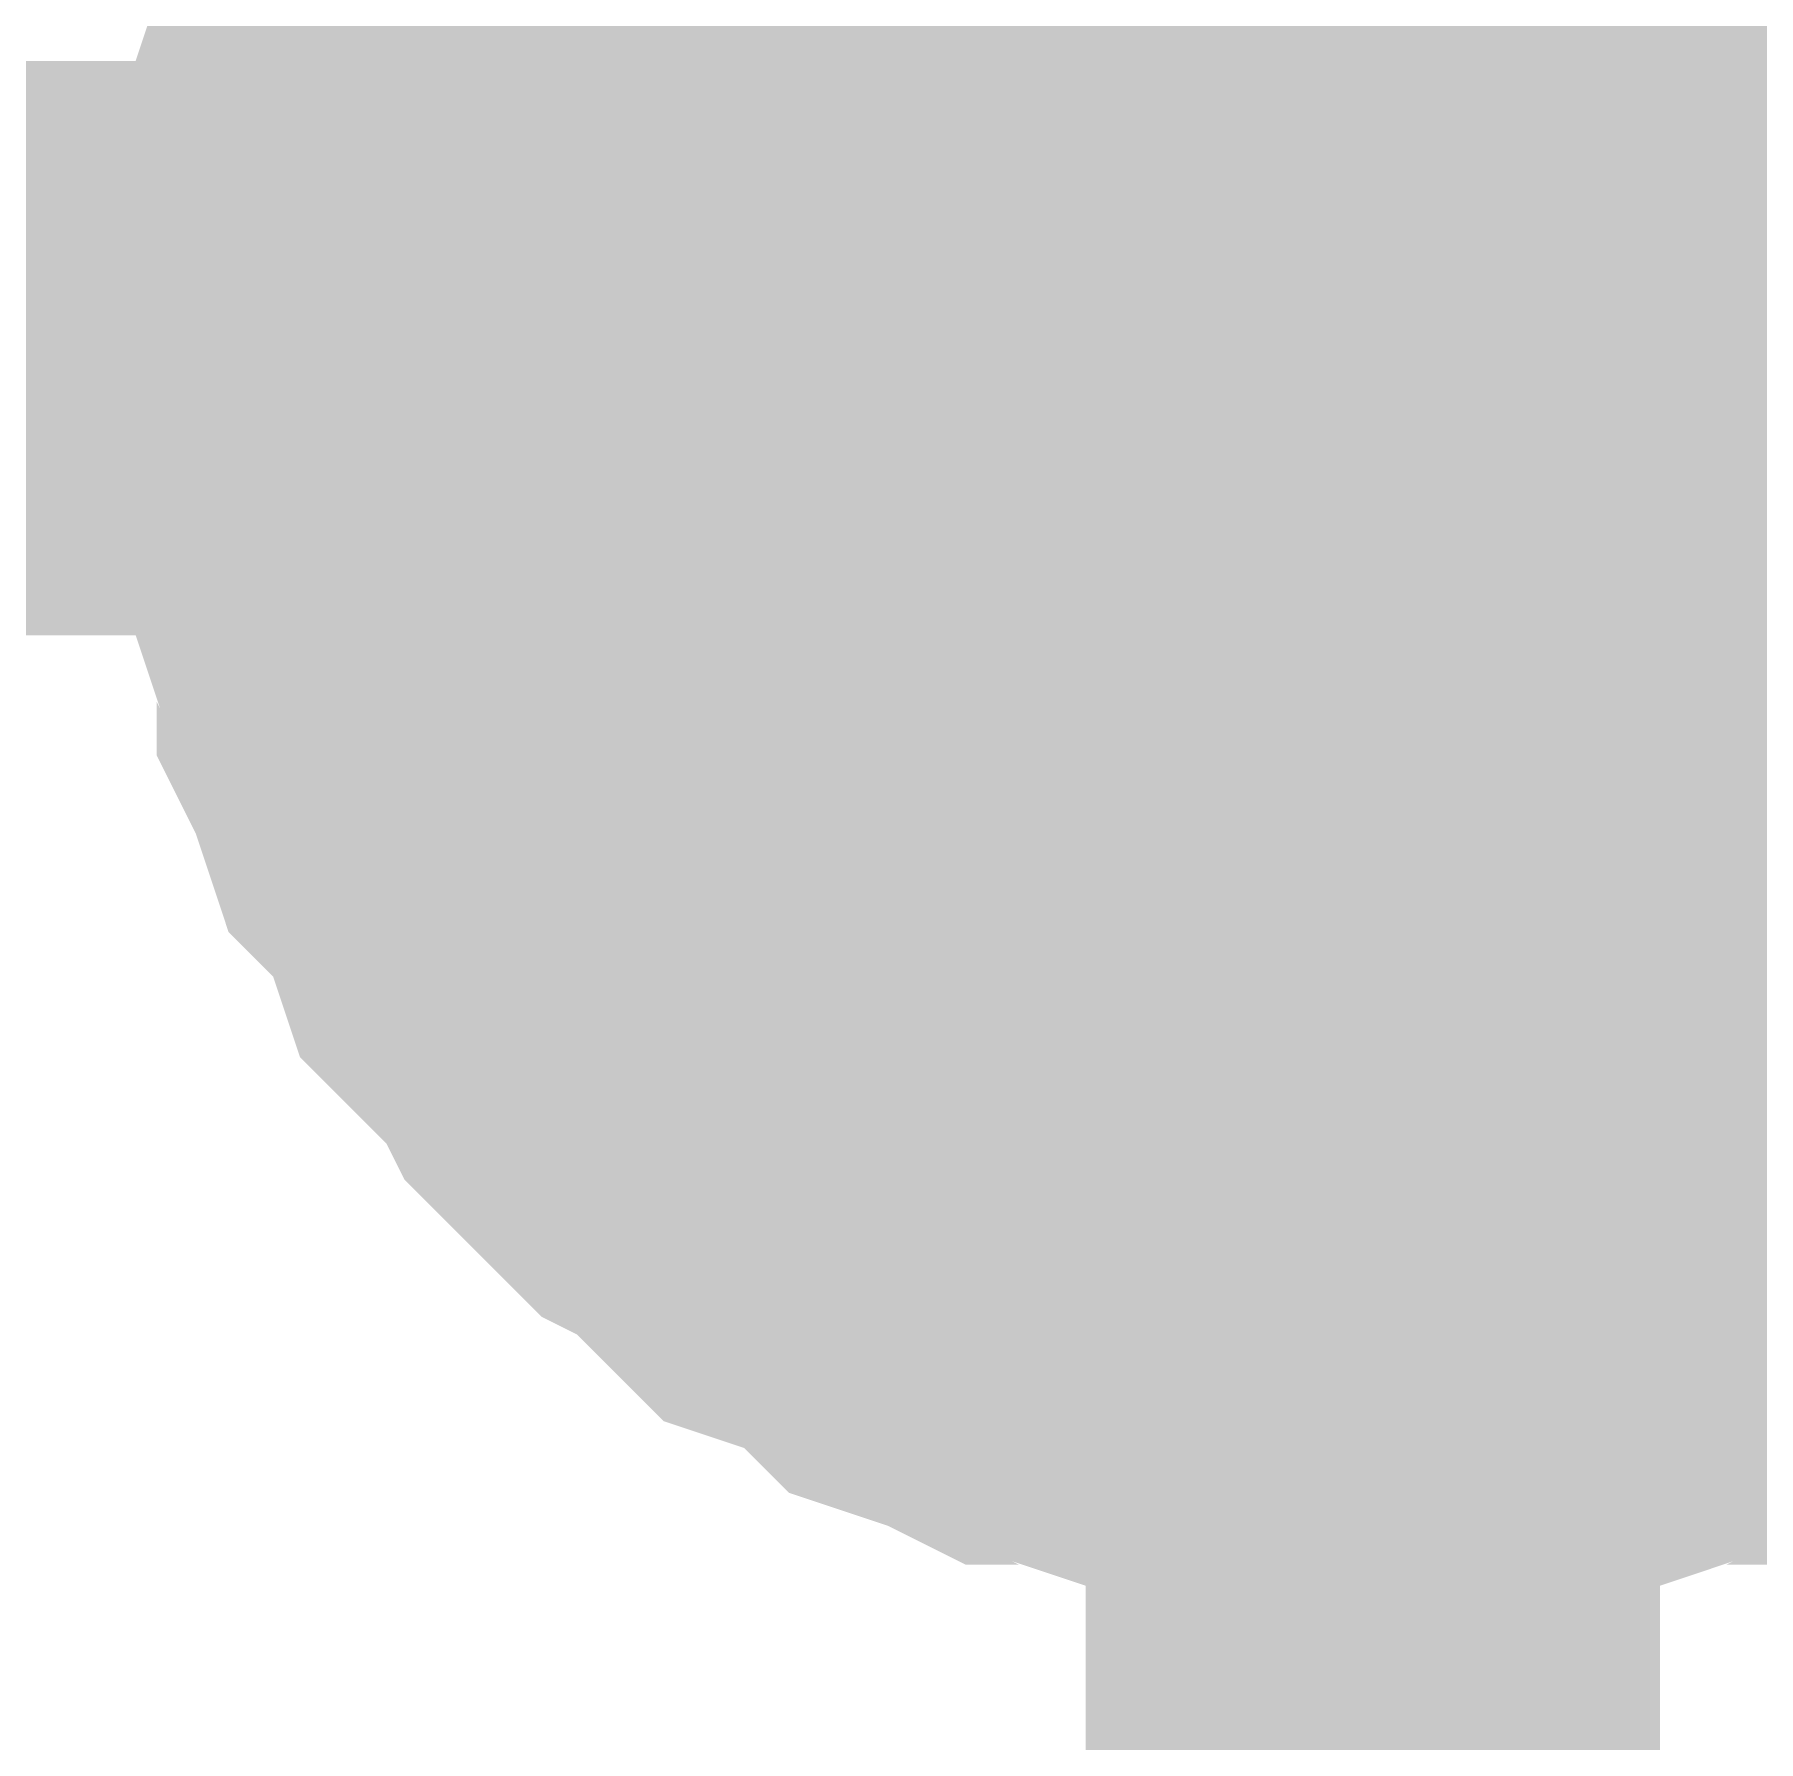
# Model space of a CAD drawing. Header units: inches. Extents: x 0 to 15, y 0 to 9.5.
# Drawn here: x 3.37415 to 3.40958, y 8.37126 to 8.40634 of the extents above; entities that cross this region are included whole.
import ezdxf

# ---------------------------------------------------------------- set-up
doc = ezdxf.new("R2010")
doc.units = ezdxf.units.IN
doc.header["$MEASUREMENT"] = 0
doc.layers.add('Sheet', color=255, linetype='Continuous')

msp = doc.modelspace()

# ---------------------------------------------------------------- linework, layer by layer
at = {"layer": 'Sheet'}
msp.add_lwpolyline([(3.39, 8.4, 0.02, 0.02, 1), (3.41, 8.4, 0.02, 0.02, 1)], format="xyseb", close=True, dxfattribs=at)
for points in [[(3.38146, 8.399892, 0.0118, 0.0118, 0), (3.38146, 8.400993, 0.0118, 0.0118, 0), (3.38146, 8.402095, 0.0118, 0.0118, 0), (3.381828, 8.402829, 0.0118, 0.0118, 0), (3.381828, 8.403931, 0.0118, 0.0118, 0), (3.382195, 8.405032, 0.0118, 0.0118, 0), (3.382562, 8.405767, 0.0118, 0.0118, 0), (3.382562, 8.406868, 0.0118, 0.0118, 0), (3.382929, 8.407603, 0.0118, 0.0118, 0), (3.383296, 8.408337, 0.0118, 0.0118, 0), (3.38403, 8.409439, 0.0118, 0.0118, 0), (3.384397, 8.410173, 0.0118, 0.0118, 0), (3.384764, 8.410908, 0.0118, 0.0118, 0), (3.385498, 8.411642, 0.0118, 0.0118, 0), (3.386232, 8.412376, 0.0118, 0.0118, 0)], [(3.38146, 8.399892, 0.0118, 0.0118, 0), (3.38146, 8.400993, 0.0118, 0.0118, 0), (3.38146, 8.402095, 0.0118, 0.0118, 0), (3.381828, 8.402829, 0.0118, 0.0118, 0), (3.381828, 8.403931, 0.0118, 0.0118, 0), (3.382195, 8.405032, 0.0118, 0.0118, 0), (3.382562, 8.405767, 0.0118, 0.0118, 0), (3.382562, 8.406868, 0.0118, 0.0118, 0), (3.382929, 8.407603, 0.0118, 0.0118, 0), (3.383296, 8.408337, 0.0118, 0.0118, 0), (3.38403, 8.409439, 0.0118, 0.0118, 0), (3.384397, 8.410173, 0.0118, 0.0118, 0), (3.384764, 8.410908, 0.0118, 0.0118, 0), (3.385498, 8.411642, 0.0118, 0.0118, 0), (3.386232, 8.412376, 0.0118, 0.0118, 0)], [(3.38146, 8.399892, 0.0118, 0.0118, 0), (3.38146, 8.400993, 0.0118, 0.0118, 0), (3.38146, 8.402095, 0.0118, 0.0118, 0), (3.381828, 8.402829, 0.0118, 0.0118, 0), (3.381828, 8.403931, 0.0118, 0.0118, 0), (3.382195, 8.405032, 0.0118, 0.0118, 0), (3.382562, 8.405767, 0.0118, 0.0118, 0), (3.382562, 8.406868, 0.0118, 0.0118, 0), (3.382929, 8.407603, 0.0118, 0.0118, 0), (3.383296, 8.408337, 0.0118, 0.0118, 0), (3.38403, 8.409439, 0.0118, 0.0118, 0), (3.384397, 8.410173, 0.0118, 0.0118, 0), (3.384764, 8.410908, 0.0118, 0.0118, 0), (3.385498, 8.411642, 0.0118, 0.0118, 0), (3.386232, 8.412376, 0.0118, 0.0118, 0)], [(3.38146, 8.399892, 0.0118, 0.0118, 0), (3.38146, 8.400993, 0.0118, 0.0118, 0), (3.38146, 8.402095, 0.0118, 0.0118, 0), (3.381828, 8.402829, 0.0118, 0.0118, 0), (3.381828, 8.403931, 0.0118, 0.0118, 0), (3.382195, 8.405032, 0.0118, 0.0118, 0), (3.382562, 8.405767, 0.0118, 0.0118, 0), (3.382562, 8.406868, 0.0118, 0.0118, 0), (3.382929, 8.407603, 0.0118, 0.0118, 0), (3.383296, 8.408337, 0.0118, 0.0118, 0), (3.38403, 8.409439, 0.0118, 0.0118, 0), (3.384397, 8.410173, 0.0118, 0.0118, 0), (3.384764, 8.410908, 0.0118, 0.0118, 0), (3.385498, 8.411642, 0.0118, 0.0118, 0), (3.386232, 8.412376, 0.0118, 0.0118, 0)], [(3.38146, 8.399892, 0.0118, 0.0118, 0), (3.38146, 8.400993, 0.0118, 0.0118, 0), (3.38146, 8.402095, 0.0118, 0.0118, 0), (3.381828, 8.402829, 0.0118, 0.0118, 0), (3.381828, 8.403931, 0.0118, 0.0118, 0), (3.382195, 8.405032, 0.0118, 0.0118, 0), (3.382562, 8.405767, 0.0118, 0.0118, 0), (3.382562, 8.406868, 0.0118, 0.0118, 0), (3.382929, 8.407603, 0.0118, 0.0118, 0), (3.383296, 8.408337, 0.0118, 0.0118, 0), (3.38403, 8.409439, 0.0118, 0.0118, 0), (3.384397, 8.410173, 0.0118, 0.0118, 0), (3.384764, 8.410908, 0.0118, 0.0118, 0), (3.385498, 8.411642, 0.0118, 0.0118, 0), (3.386232, 8.412376, 0.0118, 0.0118, 0)], [(3.38146, 8.399892, 0.0118, 0.0118, 0), (3.38146, 8.400993, 0.0118, 0.0118, 0), (3.38146, 8.402095, 0.0118, 0.0118, 0), (3.381828, 8.402829, 0.0118, 0.0118, 0), (3.381828, 8.403931, 0.0118, 0.0118, 0), (3.382195, 8.405032, 0.0118, 0.0118, 0), (3.382562, 8.405767, 0.0118, 0.0118, 0), (3.382562, 8.406868, 0.0118, 0.0118, 0), (3.382929, 8.407603, 0.0118, 0.0118, 0), (3.383296, 8.408337, 0.0118, 0.0118, 0), (3.38403, 8.409439, 0.0118, 0.0118, 0), (3.384397, 8.410173, 0.0118, 0.0118, 0), (3.384764, 8.410908, 0.0118, 0.0118, 0), (3.385498, 8.411642, 0.0118, 0.0118, 0), (3.386232, 8.412376, 0.0118, 0.0118, 0)], [(3.38146, 8.399892, 0.0118, 0.0118, 0), (3.38146, 8.400993, 0.0118, 0.0118, 0), (3.38146, 8.402095, 0.0118, 0.0118, 0), (3.381828, 8.402829, 0.0118, 0.0118, 0), (3.381828, 8.403931, 0.0118, 0.0118, 0), (3.382195, 8.405032, 0.0118, 0.0118, 0), (3.382562, 8.405767, 0.0118, 0.0118, 0), (3.382562, 8.406868, 0.0118, 0.0118, 0), (3.382929, 8.407603, 0.0118, 0.0118, 0), (3.383296, 8.408337, 0.0118, 0.0118, 0), (3.38403, 8.409439, 0.0118, 0.0118, 0), (3.384397, 8.410173, 0.0118, 0.0118, 0), (3.384764, 8.410908, 0.0118, 0.0118, 0), (3.385498, 8.411642, 0.0118, 0.0118, 0), (3.386232, 8.412376, 0.0118, 0.0118, 0)], [(3.38146, 8.399892, 0.0039, 0.0039, 0), (3.38146, 8.400993, 0.0039, 0.0039, 0), (3.38146, 8.402095, 0.0039, 0.0039, 0), (3.381828, 8.402829, 0.0039, 0.0039, 0), (3.381828, 8.403931, 0.0039, 0.0039, 0), (3.382195, 8.405032, 0.0039, 0.0039, 0), (3.382562, 8.405767, 0.0039, 0.0039, 0), (3.382562, 8.406868, 0.0039, 0.0039, 0), (3.382929, 8.407603, 0.0039, 0.0039, 0), (3.383296, 8.408337, 0.0039, 0.0039, 0)], [(3.38146, 8.399892, 0.0039, 0.0039, 0), (3.38146, 8.400993, 0.0039, 0.0039, 0), (3.38146, 8.402095, 0.0039, 0.0039, 0), (3.381828, 8.402829, 0.0039, 0.0039, 0), (3.381828, 8.403931, 0.0039, 0.0039, 0), (3.382195, 8.405032, 0.0039, 0.0039, 0), (3.382562, 8.405767, 0.0039, 0.0039, 0), (3.382562, 8.406868, 0.0039, 0.0039, 0), (3.382929, 8.407603, 0.0039, 0.0039, 0), (3.383296, 8.408337, 0.0039, 0.0039, 0)], [(3.38146, 8.399892, 0.0039, 0.0039, 0), (3.38146, 8.400993, 0.0039, 0.0039, 0), (3.38146, 8.402095, 0.0039, 0.0039, 0), (3.381828, 8.402829, 0.0039, 0.0039, 0), (3.381828, 8.403931, 0.0039, 0.0039, 0), (3.382195, 8.405032, 0.0039, 0.0039, 0), (3.382562, 8.405767, 0.0039, 0.0039, 0), (3.382562, 8.406868, 0.0039, 0.0039, 0), (3.382929, 8.407603, 0.0039, 0.0039, 0), (3.383296, 8.408337, 0.0039, 0.0039, 0)], [(3.38146, 8.399892, 0.0039, 0.0039, 0), (3.38146, 8.400993, 0.0039, 0.0039, 0), (3.38146, 8.402095, 0.0039, 0.0039, 0), (3.381828, 8.402829, 0.0039, 0.0039, 0), (3.381828, 8.403931, 0.0039, 0.0039, 0), (3.382195, 8.405032, 0.0039, 0.0039, 0), (3.382562, 8.405767, 0.0039, 0.0039, 0), (3.382562, 8.406868, 0.0039, 0.0039, 0), (3.382929, 8.407603, 0.0039, 0.0039, 0), (3.383296, 8.408337, 0.0039, 0.0039, 0)], [(3.38146, 8.399892, 0.0039, 0.0039, 0), (3.38146, 8.400993, 0.0039, 0.0039, 0), (3.38146, 8.402095, 0.0039, 0.0039, 0), (3.381828, 8.402829, 0.0039, 0.0039, 0), (3.381828, 8.403931, 0.0039, 0.0039, 0), (3.382195, 8.405032, 0.0039, 0.0039, 0), (3.382562, 8.405767, 0.0039, 0.0039, 0), (3.382562, 8.406868, 0.0039, 0.0039, 0), (3.382929, 8.407603, 0.0039, 0.0039, 0), (3.383296, 8.408337, 0.0039, 0.0039, 0)], [(3.38146, 8.399892, 0.0039, 0.0039, 0), (3.38146, 8.400993, 0.0039, 0.0039, 0), (3.38146, 8.402095, 0.0039, 0.0039, 0), (3.381828, 8.402829, 0.0039, 0.0039, 0), (3.381828, 8.403931, 0.0039, 0.0039, 0), (3.382195, 8.405032, 0.0039, 0.0039, 0), (3.382562, 8.405767, 0.0039, 0.0039, 0), (3.382562, 8.406868, 0.0039, 0.0039, 0), (3.382929, 8.407603, 0.0039, 0.0039, 0), (3.383296, 8.408337, 0.0039, 0.0039, 0)], [(3.38146, 8.399892, 0.0039, 0.0039, 0), (3.38146, 8.400993, 0.0039, 0.0039, 0), (3.38146, 8.402095, 0.0039, 0.0039, 0), (3.381828, 8.402829, 0.0039, 0.0039, 0), (3.381828, 8.403931, 0.0039, 0.0039, 0), (3.382195, 8.405032, 0.0039, 0.0039, 0), (3.382562, 8.405767, 0.0039, 0.0039, 0), (3.382562, 8.406868, 0.0039, 0.0039, 0), (3.382929, 8.407603, 0.0039, 0.0039, 0), (3.383296, 8.408337, 0.0039, 0.0039, 0)], [(3.401649, 8.399892, 0.0118, 0.0118, 0), (3.201596, 8.399892, 0.0118, 0.0118, 0)], [(3.401649, 8.379696, 0.0118, 0.0118, 0), (3.400548, 8.379696, 0.0118, 0.0118, 0), (3.399447, 8.379696, 0.0118, 0.0118, 0), (3.398713, 8.380063, 0.0118, 0.0118, 0), (3.397612, 8.380063, 0.0118, 0.0118, 0), (3.39651, 8.380431, 0.0118, 0.0118, 0), (3.395776, 8.380798, 0.0118, 0.0118, 0), (3.394675, 8.380798, 0.0118, 0.0118, 0), (3.393941, 8.381165, 0.0118, 0.0118, 0), (3.39284, 8.381532, 0.0118, 0.0118, 0), (3.392106, 8.382267, 0.0118, 0.0118, 0), (3.391371, 8.382634, 0.0118, 0.0118, 0), (3.39027, 8.383001, 0.0118, 0.0118, 0), (3.389536, 8.383735, 0.0118, 0.0118, 0), (3.388802, 8.38447, 0.0118, 0.0118, 0), (3.388068, 8.384837, 0.0118, 0.0118, 0), (3.387334, 8.385571, 0.0118, 0.0118, 0), (3.386599, 8.386306, 0.0118, 0.0118, 0), (3.386232, 8.38704, 0.0118, 0.0118, 0), (3.385498, 8.387774, 0.0118, 0.0118, 0), (3.384764, 8.388509, 0.0118, 0.0118, 0), (3.384397, 8.38961, 0.0118, 0.0118, 0), (3.38403, 8.390345, 0.0118, 0.0118, 0), (3.383296, 8.391079, 0.0118, 0.0118, 0), (3.382929, 8.392181, 0.0118, 0.0118, 0), (3.382562, 8.392915, 0.0118, 0.0118, 0), (3.382562, 8.394017, 0.0118, 0.0118, 0), (3.382195, 8.394751, 0.0118, 0.0118, 0), (3.381828, 8.395853, 0.0118, 0.0118, 0), (3.381828, 8.396954, 0.0118, 0.0118, 0), (3.38146, 8.397689, 0.0118, 0.0118, 0), (3.38146, 8.39879, 0.0118, 0.0118, 0), (3.38146, 8.399892, 0.0118, 0.0118, 0)], [(3.38146, 8.399892, 0.0118, 0.0118, 0), (3.38146, 8.399892, 0.0118, 0.0118, 0)], [(3.401649, 8.379696, 0.0118, 0.0118, 0), (3.400548, 8.379696, 0.0118, 0.0118, 0), (3.399447, 8.379696, 0.0118, 0.0118, 0), (3.398713, 8.380063, 0.0118, 0.0118, 0), (3.397612, 8.380063, 0.0118, 0.0118, 0), (3.39651, 8.380431, 0.0118, 0.0118, 0), (3.395776, 8.380798, 0.0118, 0.0118, 0), (3.394675, 8.380798, 0.0118, 0.0118, 0), (3.393941, 8.381165, 0.0118, 0.0118, 0), (3.39284, 8.381532, 0.0118, 0.0118, 0), (3.392106, 8.382267, 0.0118, 0.0118, 0), (3.391371, 8.382634, 0.0118, 0.0118, 0), (3.39027, 8.383001, 0.0118, 0.0118, 0), (3.389536, 8.383735, 0.0118, 0.0118, 0), (3.388802, 8.38447, 0.0118, 0.0118, 0), (3.388068, 8.384837, 0.0118, 0.0118, 0), (3.387334, 8.385571, 0.0118, 0.0118, 0), (3.386599, 8.386306, 0.0118, 0.0118, 0), (3.386232, 8.38704, 0.0118, 0.0118, 0), (3.385498, 8.387774, 0.0118, 0.0118, 0), (3.384764, 8.388509, 0.0118, 0.0118, 0), (3.384397, 8.38961, 0.0118, 0.0118, 0), (3.38403, 8.390345, 0.0118, 0.0118, 0), (3.383296, 8.391079, 0.0118, 0.0118, 0), (3.382929, 8.392181, 0.0118, 0.0118, 0), (3.382562, 8.392915, 0.0118, 0.0118, 0), (3.382562, 8.394017, 0.0118, 0.0118, 0), (3.382195, 8.394751, 0.0118, 0.0118, 0), (3.381828, 8.395853, 0.0118, 0.0118, 0), (3.381828, 8.396954, 0.0118, 0.0118, 0), (3.38146, 8.397689, 0.0118, 0.0118, 0), (3.38146, 8.39879, 0.0118, 0.0118, 0), (3.38146, 8.399892, 0.0118, 0.0118, 0)], [(3.38146, 8.399892, 0.0118, 0.0118, 0), (3.38146, 8.399892, 0.0118, 0.0118, 0)], [(3.401649, 8.379696, 0.0118, 0.0118, 0), (3.400548, 8.379696, 0.0118, 0.0118, 0), (3.399447, 8.379696, 0.0118, 0.0118, 0), (3.398713, 8.380063, 0.0118, 0.0118, 0), (3.397612, 8.380063, 0.0118, 0.0118, 0), (3.39651, 8.380431, 0.0118, 0.0118, 0), (3.395776, 8.380798, 0.0118, 0.0118, 0), (3.394675, 8.380798, 0.0118, 0.0118, 0), (3.393941, 8.381165, 0.0118, 0.0118, 0), (3.39284, 8.381532, 0.0118, 0.0118, 0), (3.392106, 8.382267, 0.0118, 0.0118, 0), (3.391371, 8.382634, 0.0118, 0.0118, 0), (3.39027, 8.383001, 0.0118, 0.0118, 0), (3.389536, 8.383735, 0.0118, 0.0118, 0), (3.388802, 8.38447, 0.0118, 0.0118, 0), (3.388068, 8.384837, 0.0118, 0.0118, 0), (3.387334, 8.385571, 0.0118, 0.0118, 0), (3.386599, 8.386306, 0.0118, 0.0118, 0), (3.386232, 8.38704, 0.0118, 0.0118, 0), (3.385498, 8.387774, 0.0118, 0.0118, 0), (3.384764, 8.388509, 0.0118, 0.0118, 0), (3.384397, 8.38961, 0.0118, 0.0118, 0), (3.38403, 8.390345, 0.0118, 0.0118, 0), (3.383296, 8.391079, 0.0118, 0.0118, 0), (3.382929, 8.392181, 0.0118, 0.0118, 0), (3.382562, 8.392915, 0.0118, 0.0118, 0), (3.382562, 8.394017, 0.0118, 0.0118, 0), (3.382195, 8.394751, 0.0118, 0.0118, 0), (3.381828, 8.395853, 0.0118, 0.0118, 0), (3.381828, 8.396954, 0.0118, 0.0118, 0), (3.38146, 8.397689, 0.0118, 0.0118, 0), (3.38146, 8.39879, 0.0118, 0.0118, 0), (3.38146, 8.399892, 0.0118, 0.0118, 0)], [(3.38146, 8.399892, 0.0118, 0.0118, 0), (3.38146, 8.399892, 0.0118, 0.0118, 0)], [(3.401649, 8.379696, 0.0118, 0.0118, 0), (3.400548, 8.379696, 0.0118, 0.0118, 0), (3.399447, 8.379696, 0.0118, 0.0118, 0), (3.398713, 8.380063, 0.0118, 0.0118, 0), (3.397612, 8.380063, 0.0118, 0.0118, 0), (3.39651, 8.380431, 0.0118, 0.0118, 0), (3.395776, 8.380798, 0.0118, 0.0118, 0), (3.394675, 8.380798, 0.0118, 0.0118, 0), (3.393941, 8.381165, 0.0118, 0.0118, 0), (3.39284, 8.381532, 0.0118, 0.0118, 0), (3.392106, 8.382267, 0.0118, 0.0118, 0), (3.391371, 8.382634, 0.0118, 0.0118, 0), (3.39027, 8.383001, 0.0118, 0.0118, 0), (3.389536, 8.383735, 0.0118, 0.0118, 0), (3.388802, 8.38447, 0.0118, 0.0118, 0), (3.388068, 8.384837, 0.0118, 0.0118, 0), (3.387334, 8.385571, 0.0118, 0.0118, 0), (3.386599, 8.386306, 0.0118, 0.0118, 0), (3.386232, 8.38704, 0.0118, 0.0118, 0), (3.385498, 8.387774, 0.0118, 0.0118, 0), (3.384764, 8.388509, 0.0118, 0.0118, 0), (3.384397, 8.38961, 0.0118, 0.0118, 0), (3.38403, 8.390345, 0.0118, 0.0118, 0), (3.383296, 8.391079, 0.0118, 0.0118, 0), (3.382929, 8.392181, 0.0118, 0.0118, 0), (3.382562, 8.392915, 0.0118, 0.0118, 0), (3.382562, 8.394017, 0.0118, 0.0118, 0), (3.382195, 8.394751, 0.0118, 0.0118, 0), (3.381828, 8.395853, 0.0118, 0.0118, 0), (3.381828, 8.396954, 0.0118, 0.0118, 0), (3.38146, 8.397689, 0.0118, 0.0118, 0), (3.38146, 8.39879, 0.0118, 0.0118, 0), (3.38146, 8.399892, 0.0118, 0.0118, 0)], [(3.38146, 8.399892, 0.0118, 0.0118, 0), (3.38146, 8.399892, 0.0118, 0.0118, 0)], [(3.401649, 8.379696, 0.0118, 0.0118, 0), (3.400548, 8.379696, 0.0118, 0.0118, 0), (3.399447, 8.379696, 0.0118, 0.0118, 0), (3.398713, 8.380063, 0.0118, 0.0118, 0), (3.397612, 8.380063, 0.0118, 0.0118, 0), (3.39651, 8.380431, 0.0118, 0.0118, 0), (3.395776, 8.380798, 0.0118, 0.0118, 0), (3.394675, 8.380798, 0.0118, 0.0118, 0), (3.393941, 8.381165, 0.0118, 0.0118, 0), (3.39284, 8.381532, 0.0118, 0.0118, 0), (3.392106, 8.382267, 0.0118, 0.0118, 0), (3.391371, 8.382634, 0.0118, 0.0118, 0), (3.39027, 8.383001, 0.0118, 0.0118, 0), (3.389536, 8.383735, 0.0118, 0.0118, 0), (3.388802, 8.38447, 0.0118, 0.0118, 0), (3.388068, 8.384837, 0.0118, 0.0118, 0), (3.387334, 8.385571, 0.0118, 0.0118, 0), (3.386599, 8.386306, 0.0118, 0.0118, 0), (3.386232, 8.38704, 0.0118, 0.0118, 0), (3.385498, 8.387774, 0.0118, 0.0118, 0), (3.384764, 8.388509, 0.0118, 0.0118, 0), (3.384397, 8.38961, 0.0118, 0.0118, 0), (3.38403, 8.390345, 0.0118, 0.0118, 0), (3.383296, 8.391079, 0.0118, 0.0118, 0), (3.382929, 8.392181, 0.0118, 0.0118, 0), (3.382562, 8.392915, 0.0118, 0.0118, 0), (3.382562, 8.394017, 0.0118, 0.0118, 0), (3.382195, 8.394751, 0.0118, 0.0118, 0), (3.381828, 8.395853, 0.0118, 0.0118, 0), (3.381828, 8.396954, 0.0118, 0.0118, 0), (3.38146, 8.397689, 0.0118, 0.0118, 0), (3.38146, 8.39879, 0.0118, 0.0118, 0), (3.38146, 8.399892, 0.0118, 0.0118, 0)], [(3.38146, 8.399892, 0.0118, 0.0118, 0), (3.38146, 8.399892, 0.0118, 0.0118, 0)], [(3.401649, 8.379696, 0.0118, 0.0118, 0), (3.400548, 8.379696, 0.0118, 0.0118, 0), (3.399447, 8.379696, 0.0118, 0.0118, 0), (3.398713, 8.380063, 0.0118, 0.0118, 0), (3.397612, 8.380063, 0.0118, 0.0118, 0), (3.39651, 8.380431, 0.0118, 0.0118, 0), (3.395776, 8.380798, 0.0118, 0.0118, 0), (3.394675, 8.380798, 0.0118, 0.0118, 0), (3.393941, 8.381165, 0.0118, 0.0118, 0), (3.39284, 8.381532, 0.0118, 0.0118, 0), (3.392106, 8.382267, 0.0118, 0.0118, 0), (3.391371, 8.382634, 0.0118, 0.0118, 0), (3.39027, 8.383001, 0.0118, 0.0118, 0), (3.389536, 8.383735, 0.0118, 0.0118, 0), (3.388802, 8.38447, 0.0118, 0.0118, 0), (3.388068, 8.384837, 0.0118, 0.0118, 0), (3.387334, 8.385571, 0.0118, 0.0118, 0), (3.386599, 8.386306, 0.0118, 0.0118, 0), (3.386232, 8.38704, 0.0118, 0.0118, 0), (3.385498, 8.387774, 0.0118, 0.0118, 0), (3.384764, 8.388509, 0.0118, 0.0118, 0), (3.384397, 8.38961, 0.0118, 0.0118, 0), (3.38403, 8.390345, 0.0118, 0.0118, 0), (3.383296, 8.391079, 0.0118, 0.0118, 0), (3.382929, 8.392181, 0.0118, 0.0118, 0), (3.382562, 8.392915, 0.0118, 0.0118, 0), (3.382562, 8.394017, 0.0118, 0.0118, 0), (3.382195, 8.394751, 0.0118, 0.0118, 0), (3.381828, 8.395853, 0.0118, 0.0118, 0), (3.381828, 8.396954, 0.0118, 0.0118, 0), (3.38146, 8.397689, 0.0118, 0.0118, 0), (3.38146, 8.39879, 0.0118, 0.0118, 0), (3.38146, 8.399892, 0.0118, 0.0118, 0)], [(3.38146, 8.399892, 0.0118, 0.0118, 0), (3.38146, 8.399892, 0.0118, 0.0118, 0)], [(3.401649, 8.379696, 0.0118, 0.0118, 0), (3.400548, 8.379696, 0.0118, 0.0118, 0), (3.399447, 8.379696, 0.0118, 0.0118, 0), (3.398713, 8.380063, 0.0118, 0.0118, 0), (3.397612, 8.380063, 0.0118, 0.0118, 0), (3.39651, 8.380431, 0.0118, 0.0118, 0), (3.395776, 8.380798, 0.0118, 0.0118, 0), (3.394675, 8.380798, 0.0118, 0.0118, 0), (3.393941, 8.381165, 0.0118, 0.0118, 0), (3.39284, 8.381532, 0.0118, 0.0118, 0), (3.392106, 8.382267, 0.0118, 0.0118, 0), (3.391371, 8.382634, 0.0118, 0.0118, 0), (3.39027, 8.383001, 0.0118, 0.0118, 0), (3.389536, 8.383735, 0.0118, 0.0118, 0), (3.388802, 8.38447, 0.0118, 0.0118, 0), (3.388068, 8.384837, 0.0118, 0.0118, 0), (3.387334, 8.385571, 0.0118, 0.0118, 0), (3.386599, 8.386306, 0.0118, 0.0118, 0), (3.386232, 8.38704, 0.0118, 0.0118, 0), (3.385498, 8.387774, 0.0118, 0.0118, 0), (3.384764, 8.388509, 0.0118, 0.0118, 0), (3.384397, 8.38961, 0.0118, 0.0118, 0), (3.38403, 8.390345, 0.0118, 0.0118, 0), (3.383296, 8.391079, 0.0118, 0.0118, 0), (3.382929, 8.392181, 0.0118, 0.0118, 0), (3.382562, 8.392915, 0.0118, 0.0118, 0), (3.382562, 8.394017, 0.0118, 0.0118, 0), (3.382195, 8.394751, 0.0118, 0.0118, 0), (3.381828, 8.395853, 0.0118, 0.0118, 0), (3.381828, 8.396954, 0.0118, 0.0118, 0), (3.38146, 8.397689, 0.0118, 0.0118, 0), (3.38146, 8.39879, 0.0118, 0.0118, 0), (3.38146, 8.399892, 0.0118, 0.0118, 0)], [(3.38146, 8.399892, 0.0118, 0.0118, 0), (3.38146, 8.399892, 0.0118, 0.0118, 0)], [(3.601336, 8.399892, 0.0118, 0.0118, 0), (3.401649, 8.399892, 0.0118, 0.0118, 0)], [(3.401649, 8.399892, 0.0118, 0.0118, 0), (3.401649, 8.299648, 0.0118, 0.0118, 0)], [(3.401649, 8.379696, 0.0039, 0.0039, 0), (3.400548, 8.379696, 0.0039, 0.0039, 0), (3.399447, 8.379696, 0.0039, 0.0039, 0), (3.398713, 8.380063, 0.0039, 0.0039, 0), (3.397612, 8.380063, 0.0039, 0.0039, 0), (3.39651, 8.380431, 0.0039, 0.0039, 0), (3.395776, 8.380798, 0.0039, 0.0039, 0), (3.394675, 8.380798, 0.0039, 0.0039, 0), (3.393941, 8.381165, 0.0039, 0.0039, 0), (3.39284, 8.381532, 0.0039, 0.0039, 0), (3.392106, 8.382267, 0.0039, 0.0039, 0), (3.391371, 8.382634, 0.0039, 0.0039, 0), (3.39027, 8.383001, 0.0039, 0.0039, 0), (3.389536, 8.383735, 0.0039, 0.0039, 0), (3.388802, 8.38447, 0.0039, 0.0039, 0), (3.388068, 8.384837, 0.0039, 0.0039, 0), (3.387334, 8.385571, 0.0039, 0.0039, 0), (3.386599, 8.386306, 0.0039, 0.0039, 0), (3.386232, 8.38704, 0.0039, 0.0039, 0), (3.385498, 8.387774, 0.0039, 0.0039, 0), (3.384764, 8.388509, 0.0039, 0.0039, 0), (3.384397, 8.38961, 0.0039, 0.0039, 0), (3.38403, 8.390345, 0.0039, 0.0039, 0), (3.383296, 8.391079, 0.0039, 0.0039, 0), (3.382929, 8.392181, 0.0039, 0.0039, 0), (3.382562, 8.392915, 0.0039, 0.0039, 0), (3.382562, 8.394017, 0.0039, 0.0039, 0), (3.382195, 8.394751, 0.0039, 0.0039, 0), (3.381828, 8.395853, 0.0039, 0.0039, 0), (3.381828, 8.396954, 0.0039, 0.0039, 0), (3.38146, 8.397689, 0.0039, 0.0039, 0), (3.38146, 8.39879, 0.0039, 0.0039, 0), (3.38146, 8.399892, 0.0039, 0.0039, 0)], [(3.38146, 8.399892, 0.0039, 0.0039, 0), (3.38146, 8.399892, 0.0039, 0.0039, 0)], [(3.401649, 8.379696, 0.0039, 0.0039, 0), (3.400548, 8.379696, 0.0039, 0.0039, 0), (3.399447, 8.379696, 0.0039, 0.0039, 0), (3.398713, 8.380063, 0.0039, 0.0039, 0), (3.397612, 8.380063, 0.0039, 0.0039, 0), (3.39651, 8.380431, 0.0039, 0.0039, 0), (3.395776, 8.380798, 0.0039, 0.0039, 0), (3.394675, 8.380798, 0.0039, 0.0039, 0), (3.393941, 8.381165, 0.0039, 0.0039, 0), (3.39284, 8.381532, 0.0039, 0.0039, 0), (3.392106, 8.382267, 0.0039, 0.0039, 0), (3.391371, 8.382634, 0.0039, 0.0039, 0), (3.39027, 8.383001, 0.0039, 0.0039, 0), (3.389536, 8.383735, 0.0039, 0.0039, 0), (3.388802, 8.38447, 0.0039, 0.0039, 0), (3.388068, 8.384837, 0.0039, 0.0039, 0), (3.387334, 8.385571, 0.0039, 0.0039, 0), (3.386599, 8.386306, 0.0039, 0.0039, 0), (3.386232, 8.38704, 0.0039, 0.0039, 0), (3.385498, 8.387774, 0.0039, 0.0039, 0), (3.384764, 8.388509, 0.0039, 0.0039, 0), (3.384397, 8.38961, 0.0039, 0.0039, 0), (3.38403, 8.390345, 0.0039, 0.0039, 0), (3.383296, 8.391079, 0.0039, 0.0039, 0), (3.382929, 8.392181, 0.0039, 0.0039, 0), (3.382562, 8.392915, 0.0039, 0.0039, 0), (3.382562, 8.394017, 0.0039, 0.0039, 0), (3.382195, 8.394751, 0.0039, 0.0039, 0), (3.381828, 8.395853, 0.0039, 0.0039, 0), (3.381828, 8.396954, 0.0039, 0.0039, 0), (3.38146, 8.397689, 0.0039, 0.0039, 0), (3.38146, 8.39879, 0.0039, 0.0039, 0), (3.38146, 8.399892, 0.0039, 0.0039, 0)], [(3.38146, 8.399892, 0.0039, 0.0039, 0), (3.38146, 8.399892, 0.0039, 0.0039, 0)], [(3.401649, 8.379696, 0.0039, 0.0039, 0), (3.400548, 8.379696, 0.0039, 0.0039, 0), (3.399447, 8.379696, 0.0039, 0.0039, 0), (3.398713, 8.380063, 0.0039, 0.0039, 0), (3.397612, 8.380063, 0.0039, 0.0039, 0), (3.39651, 8.380431, 0.0039, 0.0039, 0), (3.395776, 8.380798, 0.0039, 0.0039, 0), (3.394675, 8.380798, 0.0039, 0.0039, 0), (3.393941, 8.381165, 0.0039, 0.0039, 0), (3.39284, 8.381532, 0.0039, 0.0039, 0), (3.392106, 8.382267, 0.0039, 0.0039, 0), (3.391371, 8.382634, 0.0039, 0.0039, 0), (3.39027, 8.383001, 0.0039, 0.0039, 0), (3.389536, 8.383735, 0.0039, 0.0039, 0), (3.388802, 8.38447, 0.0039, 0.0039, 0), (3.388068, 8.384837, 0.0039, 0.0039, 0), (3.387334, 8.385571, 0.0039, 0.0039, 0), (3.386599, 8.386306, 0.0039, 0.0039, 0), (3.386232, 8.38704, 0.0039, 0.0039, 0), (3.385498, 8.387774, 0.0039, 0.0039, 0), (3.384764, 8.388509, 0.0039, 0.0039, 0), (3.384397, 8.38961, 0.0039, 0.0039, 0), (3.38403, 8.390345, 0.0039, 0.0039, 0), (3.383296, 8.391079, 0.0039, 0.0039, 0), (3.382929, 8.392181, 0.0039, 0.0039, 0), (3.382562, 8.392915, 0.0039, 0.0039, 0), (3.382562, 8.394017, 0.0039, 0.0039, 0), (3.382195, 8.394751, 0.0039, 0.0039, 0), (3.381828, 8.395853, 0.0039, 0.0039, 0), (3.381828, 8.396954, 0.0039, 0.0039, 0), (3.38146, 8.397689, 0.0039, 0.0039, 0), (3.38146, 8.39879, 0.0039, 0.0039, 0), (3.38146, 8.399892, 0.0039, 0.0039, 0)], [(3.38146, 8.399892, 0.0039, 0.0039, 0), (3.38146, 8.399892, 0.0039, 0.0039, 0)], [(3.401649, 8.379696, 0.0039, 0.0039, 0), (3.400548, 8.379696, 0.0039, 0.0039, 0), (3.399447, 8.379696, 0.0039, 0.0039, 0), (3.398713, 8.380063, 0.0039, 0.0039, 0), (3.397612, 8.380063, 0.0039, 0.0039, 0), (3.39651, 8.380431, 0.0039, 0.0039, 0), (3.395776, 8.380798, 0.0039, 0.0039, 0), (3.394675, 8.380798, 0.0039, 0.0039, 0), (3.393941, 8.381165, 0.0039, 0.0039, 0), (3.39284, 8.381532, 0.0039, 0.0039, 0), (3.392106, 8.382267, 0.0039, 0.0039, 0), (3.391371, 8.382634, 0.0039, 0.0039, 0), (3.39027, 8.383001, 0.0039, 0.0039, 0), (3.389536, 8.383735, 0.0039, 0.0039, 0), (3.388802, 8.38447, 0.0039, 0.0039, 0), (3.388068, 8.384837, 0.0039, 0.0039, 0), (3.387334, 8.385571, 0.0039, 0.0039, 0), (3.386599, 8.386306, 0.0039, 0.0039, 0), (3.386232, 8.38704, 0.0039, 0.0039, 0), (3.385498, 8.387774, 0.0039, 0.0039, 0), (3.384764, 8.388509, 0.0039, 0.0039, 0), (3.384397, 8.38961, 0.0039, 0.0039, 0), (3.38403, 8.390345, 0.0039, 0.0039, 0), (3.383296, 8.391079, 0.0039, 0.0039, 0), (3.382929, 8.392181, 0.0039, 0.0039, 0), (3.382562, 8.392915, 0.0039, 0.0039, 0), (3.382562, 8.394017, 0.0039, 0.0039, 0), (3.382195, 8.394751, 0.0039, 0.0039, 0), (3.381828, 8.395853, 0.0039, 0.0039, 0), (3.381828, 8.396954, 0.0039, 0.0039, 0), (3.38146, 8.397689, 0.0039, 0.0039, 0), (3.38146, 8.39879, 0.0039, 0.0039, 0), (3.38146, 8.399892, 0.0039, 0.0039, 0)], [(3.38146, 8.399892, 0.0039, 0.0039, 0), (3.38146, 8.399892, 0.0039, 0.0039, 0)], [(3.401649, 8.379696, 0.0039, 0.0039, 0), (3.400548, 8.379696, 0.0039, 0.0039, 0), (3.399447, 8.379696, 0.0039, 0.0039, 0), (3.398713, 8.380063, 0.0039, 0.0039, 0), (3.397612, 8.380063, 0.0039, 0.0039, 0), (3.39651, 8.380431, 0.0039, 0.0039, 0), (3.395776, 8.380798, 0.0039, 0.0039, 0), (3.394675, 8.380798, 0.0039, 0.0039, 0), (3.393941, 8.381165, 0.0039, 0.0039, 0), (3.39284, 8.381532, 0.0039, 0.0039, 0), (3.392106, 8.382267, 0.0039, 0.0039, 0), (3.391371, 8.382634, 0.0039, 0.0039, 0), (3.39027, 8.383001, 0.0039, 0.0039, 0), (3.389536, 8.383735, 0.0039, 0.0039, 0), (3.388802, 8.38447, 0.0039, 0.0039, 0), (3.388068, 8.384837, 0.0039, 0.0039, 0), (3.387334, 8.385571, 0.0039, 0.0039, 0), (3.386599, 8.386306, 0.0039, 0.0039, 0), (3.386232, 8.38704, 0.0039, 0.0039, 0), (3.385498, 8.387774, 0.0039, 0.0039, 0), (3.384764, 8.388509, 0.0039, 0.0039, 0), (3.384397, 8.38961, 0.0039, 0.0039, 0), (3.38403, 8.390345, 0.0039, 0.0039, 0), (3.383296, 8.391079, 0.0039, 0.0039, 0), (3.382929, 8.392181, 0.0039, 0.0039, 0), (3.382562, 8.392915, 0.0039, 0.0039, 0), (3.382562, 8.394017, 0.0039, 0.0039, 0), (3.382195, 8.394751, 0.0039, 0.0039, 0), (3.381828, 8.395853, 0.0039, 0.0039, 0), (3.381828, 8.396954, 0.0039, 0.0039, 0), (3.38146, 8.397689, 0.0039, 0.0039, 0), (3.38146, 8.39879, 0.0039, 0.0039, 0), (3.38146, 8.399892, 0.0039, 0.0039, 0)], [(3.38146, 8.399892, 0.0039, 0.0039, 0), (3.38146, 8.399892, 0.0039, 0.0039, 0)], [(3.401649, 8.379696, 0.0039, 0.0039, 0), (3.400548, 8.379696, 0.0039, 0.0039, 0), (3.399447, 8.379696, 0.0039, 0.0039, 0), (3.398713, 8.380063, 0.0039, 0.0039, 0), (3.397612, 8.380063, 0.0039, 0.0039, 0), (3.39651, 8.380431, 0.0039, 0.0039, 0), (3.395776, 8.380798, 0.0039, 0.0039, 0), (3.394675, 8.380798, 0.0039, 0.0039, 0), (3.393941, 8.381165, 0.0039, 0.0039, 0), (3.39284, 8.381532, 0.0039, 0.0039, 0), (3.392106, 8.382267, 0.0039, 0.0039, 0), (3.391371, 8.382634, 0.0039, 0.0039, 0), (3.39027, 8.383001, 0.0039, 0.0039, 0), (3.389536, 8.383735, 0.0039, 0.0039, 0), (3.388802, 8.38447, 0.0039, 0.0039, 0), (3.388068, 8.384837, 0.0039, 0.0039, 0), (3.387334, 8.385571, 0.0039, 0.0039, 0), (3.386599, 8.386306, 0.0039, 0.0039, 0), (3.386232, 8.38704, 0.0039, 0.0039, 0), (3.385498, 8.387774, 0.0039, 0.0039, 0), (3.384764, 8.388509, 0.0039, 0.0039, 0), (3.384397, 8.38961, 0.0039, 0.0039, 0), (3.38403, 8.390345, 0.0039, 0.0039, 0), (3.383296, 8.391079, 0.0039, 0.0039, 0), (3.382929, 8.392181, 0.0039, 0.0039, 0), (3.382562, 8.392915, 0.0039, 0.0039, 0), (3.382562, 8.394017, 0.0039, 0.0039, 0), (3.382195, 8.394751, 0.0039, 0.0039, 0), (3.381828, 8.395853, 0.0039, 0.0039, 0), (3.381828, 8.396954, 0.0039, 0.0039, 0), (3.38146, 8.397689, 0.0039, 0.0039, 0), (3.38146, 8.39879, 0.0039, 0.0039, 0), (3.38146, 8.399892, 0.0039, 0.0039, 0)], [(3.38146, 8.399892, 0.0039, 0.0039, 0), (3.38146, 8.399892, 0.0039, 0.0039, 0)], [(3.401649, 8.379696, 0.0039, 0.0039, 0), (3.400548, 8.379696, 0.0039, 0.0039, 0), (3.399447, 8.379696, 0.0039, 0.0039, 0), (3.398713, 8.380063, 0.0039, 0.0039, 0), (3.397612, 8.380063, 0.0039, 0.0039, 0), (3.39651, 8.380431, 0.0039, 0.0039, 0), (3.395776, 8.380798, 0.0039, 0.0039, 0), (3.394675, 8.380798, 0.0039, 0.0039, 0), (3.393941, 8.381165, 0.0039, 0.0039, 0), (3.39284, 8.381532, 0.0039, 0.0039, 0), (3.392106, 8.382267, 0.0039, 0.0039, 0), (3.391371, 8.382634, 0.0039, 0.0039, 0), (3.39027, 8.383001, 0.0039, 0.0039, 0), (3.389536, 8.383735, 0.0039, 0.0039, 0), (3.388802, 8.38447, 0.0039, 0.0039, 0), (3.388068, 8.384837, 0.0039, 0.0039, 0), (3.387334, 8.385571, 0.0039, 0.0039, 0), (3.386599, 8.386306, 0.0039, 0.0039, 0), (3.386232, 8.38704, 0.0039, 0.0039, 0), (3.385498, 8.387774, 0.0039, 0.0039, 0), (3.384764, 8.388509, 0.0039, 0.0039, 0), (3.384397, 8.38961, 0.0039, 0.0039, 0), (3.38403, 8.390345, 0.0039, 0.0039, 0), (3.383296, 8.391079, 0.0039, 0.0039, 0), (3.382929, 8.392181, 0.0039, 0.0039, 0), (3.382562, 8.392915, 0.0039, 0.0039, 0), (3.382562, 8.394017, 0.0039, 0.0039, 0), (3.382195, 8.394751, 0.0039, 0.0039, 0), (3.381828, 8.395853, 0.0039, 0.0039, 0), (3.381828, 8.396954, 0.0039, 0.0039, 0), (3.38146, 8.397689, 0.0039, 0.0039, 0), (3.38146, 8.39879, 0.0039, 0.0039, 0), (3.38146, 8.399892, 0.0039, 0.0039, 0)], [(3.38146, 8.399892, 0.0039, 0.0039, 0), (3.38146, 8.399892, 0.0039, 0.0039, 0)], [(3.415598, 8.385571, 0.0118, 0.0118, 0), (3.414864, 8.384837, 0.0118, 0.0118, 0), (3.41413, 8.38447, 0.0118, 0.0118, 0), (3.413396, 8.383735, 0.0118, 0.0118, 0), (3.412662, 8.383001, 0.0118, 0.0118, 0), (3.411927, 8.382634, 0.0118, 0.0118, 0), (3.411193, 8.382267, 0.0118, 0.0118, 0), (3.410092, 8.381532, 0.0118, 0.0118, 0), (3.409358, 8.381165, 0.0118, 0.0118, 0), (3.408624, 8.380798, 0.0118, 0.0118, 0), (3.407523, 8.380798, 0.0118, 0.0118, 0), (3.406788, 8.380431, 0.0118, 0.0118, 0), (3.405687, 8.380063, 0.0118, 0.0118, 0), (3.404586, 8.380063, 0.0118, 0.0118, 0), (3.403852, 8.379696, 0.0118, 0.0118, 0), (3.402751, 8.379696, 0.0118, 0.0118, 0), (3.401649, 8.379696, 0.0118, 0.0118, 0)], [(3.415598, 8.385571, 0.0118, 0.0118, 0), (3.414864, 8.384837, 0.0118, 0.0118, 0), (3.41413, 8.38447, 0.0118, 0.0118, 0), (3.413396, 8.383735, 0.0118, 0.0118, 0), (3.412662, 8.383001, 0.0118, 0.0118, 0), (3.411927, 8.382634, 0.0118, 0.0118, 0), (3.411193, 8.382267, 0.0118, 0.0118, 0), (3.410092, 8.381532, 0.0118, 0.0118, 0), (3.409358, 8.381165, 0.0118, 0.0118, 0), (3.408624, 8.380798, 0.0118, 0.0118, 0), (3.407523, 8.380798, 0.0118, 0.0118, 0), (3.406788, 8.380431, 0.0118, 0.0118, 0), (3.405687, 8.380063, 0.0118, 0.0118, 0), (3.404586, 8.380063, 0.0118, 0.0118, 0), (3.403852, 8.379696, 0.0118, 0.0118, 0), (3.402751, 8.379696, 0.0118, 0.0118, 0), (3.401649, 8.379696, 0.0118, 0.0118, 0)], [(3.415598, 8.385571, 0.0118, 0.0118, 0), (3.414864, 8.384837, 0.0118, 0.0118, 0), (3.41413, 8.38447, 0.0118, 0.0118, 0), (3.413396, 8.383735, 0.0118, 0.0118, 0), (3.412662, 8.383001, 0.0118, 0.0118, 0), (3.411927, 8.382634, 0.0118, 0.0118, 0), (3.411193, 8.382267, 0.0118, 0.0118, 0), (3.410092, 8.381532, 0.0118, 0.0118, 0), (3.409358, 8.381165, 0.0118, 0.0118, 0), (3.408624, 8.380798, 0.0118, 0.0118, 0), (3.407523, 8.380798, 0.0118, 0.0118, 0), (3.406788, 8.380431, 0.0118, 0.0118, 0), (3.405687, 8.380063, 0.0118, 0.0118, 0), (3.404586, 8.380063, 0.0118, 0.0118, 0), (3.403852, 8.379696, 0.0118, 0.0118, 0), (3.402751, 8.379696, 0.0118, 0.0118, 0), (3.401649, 8.379696, 0.0118, 0.0118, 0)], [(3.415598, 8.385571, 0.0118, 0.0118, 0), (3.414864, 8.384837, 0.0118, 0.0118, 0), (3.41413, 8.38447, 0.0118, 0.0118, 0), (3.413396, 8.383735, 0.0118, 0.0118, 0), (3.412662, 8.383001, 0.0118, 0.0118, 0), (3.411927, 8.382634, 0.0118, 0.0118, 0), (3.411193, 8.382267, 0.0118, 0.0118, 0), (3.410092, 8.381532, 0.0118, 0.0118, 0), (3.409358, 8.381165, 0.0118, 0.0118, 0), (3.408624, 8.380798, 0.0118, 0.0118, 0), (3.407523, 8.380798, 0.0118, 0.0118, 0), (3.406788, 8.380431, 0.0118, 0.0118, 0), (3.405687, 8.380063, 0.0118, 0.0118, 0), (3.404586, 8.380063, 0.0118, 0.0118, 0), (3.403852, 8.379696, 0.0118, 0.0118, 0), (3.402751, 8.379696, 0.0118, 0.0118, 0), (3.401649, 8.379696, 0.0118, 0.0118, 0)], [(3.415598, 8.385571, 0.0118, 0.0118, 0), (3.414864, 8.384837, 0.0118, 0.0118, 0), (3.41413, 8.38447, 0.0118, 0.0118, 0), (3.413396, 8.383735, 0.0118, 0.0118, 0), (3.412662, 8.383001, 0.0118, 0.0118, 0), (3.411927, 8.382634, 0.0118, 0.0118, 0), (3.411193, 8.382267, 0.0118, 0.0118, 0), (3.410092, 8.381532, 0.0118, 0.0118, 0), (3.409358, 8.381165, 0.0118, 0.0118, 0), (3.408624, 8.380798, 0.0118, 0.0118, 0), (3.407523, 8.380798, 0.0118, 0.0118, 0), (3.406788, 8.380431, 0.0118, 0.0118, 0), (3.405687, 8.380063, 0.0118, 0.0118, 0), (3.404586, 8.380063, 0.0118, 0.0118, 0), (3.403852, 8.379696, 0.0118, 0.0118, 0), (3.402751, 8.379696, 0.0118, 0.0118, 0), (3.401649, 8.379696, 0.0118, 0.0118, 0)], [(3.415598, 8.385571, 0.0118, 0.0118, 0), (3.414864, 8.384837, 0.0118, 0.0118, 0), (3.41413, 8.38447, 0.0118, 0.0118, 0), (3.413396, 8.383735, 0.0118, 0.0118, 0), (3.412662, 8.383001, 0.0118, 0.0118, 0), (3.411927, 8.382634, 0.0118, 0.0118, 0), (3.411193, 8.382267, 0.0118, 0.0118, 0), (3.410092, 8.381532, 0.0118, 0.0118, 0), (3.409358, 8.381165, 0.0118, 0.0118, 0), (3.408624, 8.380798, 0.0118, 0.0118, 0), (3.407523, 8.380798, 0.0118, 0.0118, 0), (3.406788, 8.380431, 0.0118, 0.0118, 0), (3.405687, 8.380063, 0.0118, 0.0118, 0), (3.404586, 8.380063, 0.0118, 0.0118, 0), (3.403852, 8.379696, 0.0118, 0.0118, 0), (3.402751, 8.379696, 0.0118, 0.0118, 0), (3.401649, 8.379696, 0.0118, 0.0118, 0)], [(3.415598, 8.385571, 0.0118, 0.0118, 0), (3.414864, 8.384837, 0.0118, 0.0118, 0), (3.41413, 8.38447, 0.0118, 0.0118, 0), (3.413396, 8.383735, 0.0118, 0.0118, 0), (3.412662, 8.383001, 0.0118, 0.0118, 0), (3.411927, 8.382634, 0.0118, 0.0118, 0), (3.411193, 8.382267, 0.0118, 0.0118, 0), (3.410092, 8.381532, 0.0118, 0.0118, 0), (3.409358, 8.381165, 0.0118, 0.0118, 0), (3.408624, 8.380798, 0.0118, 0.0118, 0), (3.407523, 8.380798, 0.0118, 0.0118, 0), (3.406788, 8.380431, 0.0118, 0.0118, 0), (3.405687, 8.380063, 0.0118, 0.0118, 0), (3.404586, 8.380063, 0.0118, 0.0118, 0), (3.403852, 8.379696, 0.0118, 0.0118, 0), (3.402751, 8.379696, 0.0118, 0.0118, 0), (3.401649, 8.379696, 0.0118, 0.0118, 0)], [(3.411927, 8.382634, 0.0039, 0.0039, 0), (3.411193, 8.382267, 0.0039, 0.0039, 0), (3.410092, 8.381532, 0.0039, 0.0039, 0), (3.409358, 8.381165, 0.0039, 0.0039, 0), (3.408624, 8.380798, 0.0039, 0.0039, 0), (3.407523, 8.380798, 0.0039, 0.0039, 0), (3.406788, 8.380431, 0.0039, 0.0039, 0), (3.405687, 8.380063, 0.0039, 0.0039, 0), (3.404586, 8.380063, 0.0039, 0.0039, 0), (3.403852, 8.379696, 0.0039, 0.0039, 0), (3.402751, 8.379696, 0.0039, 0.0039, 0), (3.401649, 8.379696, 0.0039, 0.0039, 0)], [(3.411927, 8.382634, 0.0039, 0.0039, 0), (3.411193, 8.382267, 0.0039, 0.0039, 0), (3.410092, 8.381532, 0.0039, 0.0039, 0), (3.409358, 8.381165, 0.0039, 0.0039, 0), (3.408624, 8.380798, 0.0039, 0.0039, 0), (3.407523, 8.380798, 0.0039, 0.0039, 0), (3.406788, 8.380431, 0.0039, 0.0039, 0), (3.405687, 8.380063, 0.0039, 0.0039, 0), (3.404586, 8.380063, 0.0039, 0.0039, 0), (3.403852, 8.379696, 0.0039, 0.0039, 0), (3.402751, 8.379696, 0.0039, 0.0039, 0), (3.401649, 8.379696, 0.0039, 0.0039, 0)], [(3.411927, 8.382634, 0.0039, 0.0039, 0), (3.411193, 8.382267, 0.0039, 0.0039, 0), (3.410092, 8.381532, 0.0039, 0.0039, 0), (3.409358, 8.381165, 0.0039, 0.0039, 0), (3.408624, 8.380798, 0.0039, 0.0039, 0), (3.407523, 8.380798, 0.0039, 0.0039, 0), (3.406788, 8.380431, 0.0039, 0.0039, 0), (3.405687, 8.380063, 0.0039, 0.0039, 0), (3.404586, 8.380063, 0.0039, 0.0039, 0), (3.403852, 8.379696, 0.0039, 0.0039, 0), (3.402751, 8.379696, 0.0039, 0.0039, 0), (3.401649, 8.379696, 0.0039, 0.0039, 0)], [(3.411927, 8.382634, 0.0039, 0.0039, 0), (3.411193, 8.382267, 0.0039, 0.0039, 0), (3.410092, 8.381532, 0.0039, 0.0039, 0), (3.409358, 8.381165, 0.0039, 0.0039, 0), (3.408624, 8.380798, 0.0039, 0.0039, 0), (3.407523, 8.380798, 0.0039, 0.0039, 0), (3.406788, 8.380431, 0.0039, 0.0039, 0), (3.405687, 8.380063, 0.0039, 0.0039, 0), (3.404586, 8.380063, 0.0039, 0.0039, 0), (3.403852, 8.379696, 0.0039, 0.0039, 0), (3.402751, 8.379696, 0.0039, 0.0039, 0), (3.401649, 8.379696, 0.0039, 0.0039, 0)], [(3.411927, 8.382634, 0.0039, 0.0039, 0), (3.411193, 8.382267, 0.0039, 0.0039, 0), (3.410092, 8.381532, 0.0039, 0.0039, 0), (3.409358, 8.381165, 0.0039, 0.0039, 0), (3.408624, 8.380798, 0.0039, 0.0039, 0), (3.407523, 8.380798, 0.0039, 0.0039, 0), (3.406788, 8.380431, 0.0039, 0.0039, 0), (3.405687, 8.380063, 0.0039, 0.0039, 0), (3.404586, 8.380063, 0.0039, 0.0039, 0), (3.403852, 8.379696, 0.0039, 0.0039, 0), (3.402751, 8.379696, 0.0039, 0.0039, 0), (3.401649, 8.379696, 0.0039, 0.0039, 0)], [(3.411927, 8.382634, 0.0039, 0.0039, 0), (3.411193, 8.382267, 0.0039, 0.0039, 0), (3.410092, 8.381532, 0.0039, 0.0039, 0), (3.409358, 8.381165, 0.0039, 0.0039, 0), (3.408624, 8.380798, 0.0039, 0.0039, 0), (3.407523, 8.380798, 0.0039, 0.0039, 0), (3.406788, 8.380431, 0.0039, 0.0039, 0), (3.405687, 8.380063, 0.0039, 0.0039, 0), (3.404586, 8.380063, 0.0039, 0.0039, 0), (3.403852, 8.379696, 0.0039, 0.0039, 0), (3.402751, 8.379696, 0.0039, 0.0039, 0), (3.401649, 8.379696, 0.0039, 0.0039, 0)], [(3.411927, 8.382634, 0.0039, 0.0039, 0), (3.411193, 8.382267, 0.0039, 0.0039, 0), (3.410092, 8.381532, 0.0039, 0.0039, 0), (3.409358, 8.381165, 0.0039, 0.0039, 0), (3.408624, 8.380798, 0.0039, 0.0039, 0), (3.407523, 8.380798, 0.0039, 0.0039, 0), (3.406788, 8.380431, 0.0039, 0.0039, 0), (3.405687, 8.380063, 0.0039, 0.0039, 0), (3.404586, 8.380063, 0.0039, 0.0039, 0), (3.403852, 8.379696, 0.0039, 0.0039, 0), (3.402751, 8.379696, 0.0039, 0.0039, 0), (3.401649, 8.379696, 0.0039, 0.0039, 0)]]:
    msp.add_lwpolyline(points, format="xyseb", dxfattribs=at)

doc.saveas('drawing.dxf')
